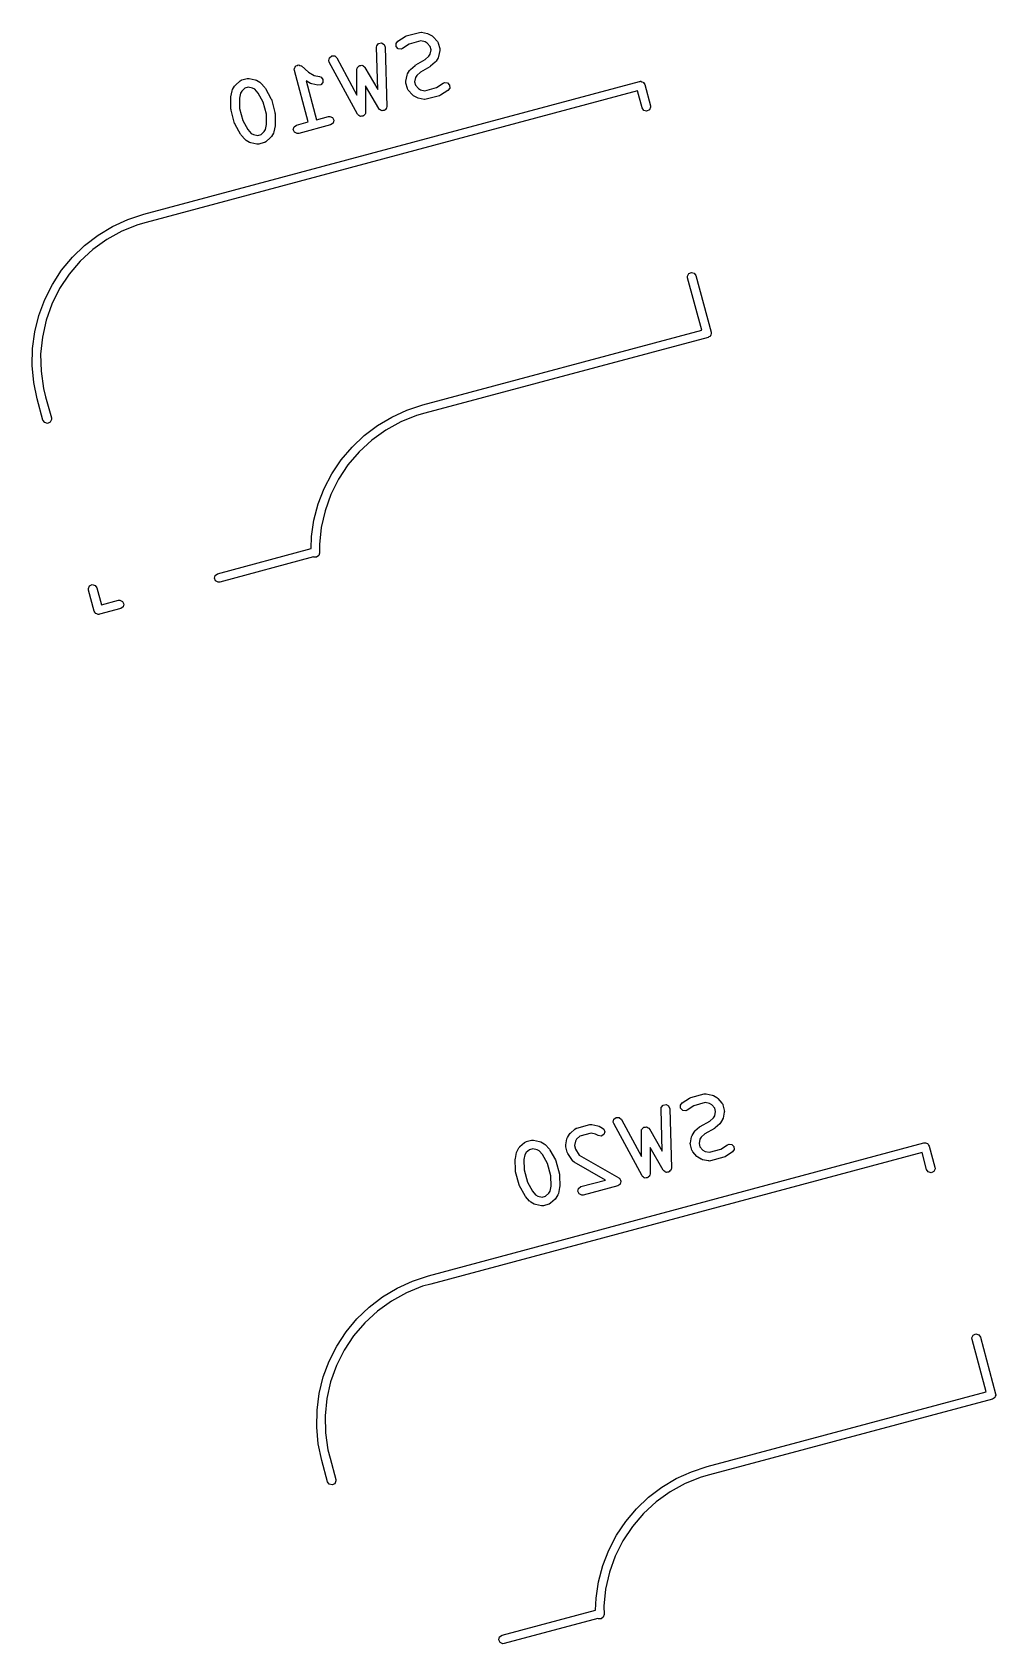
# Model space of a CAD drawing. Extents: x 46 to 264, y -122 to -26.
# Drawn here: x 242.16 to 258.86, y -61.35 to -33.42 of the extents above; entities that cross this region are included whole.
import ezdxf

# ---------------------------------------------------------------- set-up
doc = ezdxf.new("R2010")
doc.units = 0
doc.layers.add('BLACK', color=7, linetype='CONTINUOUS')

msp = doc.modelspace()

# ---------------------------------------------------------------- linework, layer by layer
at = {"layer": 'BLACK', "linetype": 'CONTINUOUS'}
for p, q in [((248.497, -33.5778), (248.623, -33.4949)), ((248.623, -33.4949), (248.644, -33.486)), ((248.644, -33.486), (248.645, -33.485)), ((248.645, -33.485), (248.875, -33.4234)), ((248.875, -33.4234), (248.901, -33.4211)), ((248.901, -33.4211), (248.905, -33.423)), ((248.905, -33.423), (248.909, -33.4224)), ((248.909, -33.4224), (249.014, -33.4437)), ((249.014, -33.4437), (249.034, -33.4519)), ((249.034, -33.4519), (249.036, -33.4522)), ((249.036, -33.4522), (249.094, -33.4859)), ((249.094, -33.4859), (249.112, -33.5003)), ((249.112, -33.5003), (249.113, -33.5011)), ((249.113, -33.5011), (249.184, -33.5808)), ((248.129, -33.6828), (248.133, -33.657)), ((248.15, -34.4132), (248.129, -33.6828)), ((248.133, -33.657), (248.165, -33.6168)), ((248.165, -33.6168), (248.215, -33.6065)), ((248.215, -33.6065), (248.26, -33.6309)), ((248.26, -33.6309), (248.279, -33.6786)), ((248.279, -33.6786), (248.308, -34.7062)), ((248.467, -33.619), (248.497, -33.5778)), ((248.47, -33.6703), (248.467, -33.619)), ((248.505, -33.7075), (248.47, -33.6703)), ((248.556, -33.7134), (248.505, -33.7075)), ((248.58, -33.703), (248.556, -33.7134)), ((248.695, -33.6268), (248.58, -33.703)), ((248.897, -33.5729), (248.695, -33.6268)), ((248.972, -33.5882), (248.897, -33.5729)), ((249.009, -33.6097), (248.972, -33.5882)), ((249.06, -33.667), (249.009, -33.6097)), ((249.075, -33.7248), (249.06, -33.667)), ((249.06, -33.7999), (249.075, -33.7248)), ((249.184, -33.5808), (249.197, -33.603)), ((249.197, -33.603), (249.197, -33.6074)), ((249.197, -33.6074), (249.2, -33.6111)), ((249.2, -33.6111), (249.225, -33.7031)), ((249.226, -33.7376), (249.204, -33.8419)), ((249.225, -33.7031), (249.227, -33.7291)), ((249.227, -33.7291), (249.225, -33.7331)), ((249.225, -33.7331), (249.226, -33.7376)), ((246.704, -34.0562), (246.706, -34.0523)), ((246.706, -34.0822), (246.704, -34.0562)), ((246.705, -34.0481), (246.716, -34.0295)), ((246.706, -34.0523), (246.705, -34.0481)), ((246.716, -34.0295), (246.725, -34.0097)), ((246.725, -34.0097), (246.729, -34.0079)), ((246.729, -34.0079), (246.732, -34.0042)), ((246.732, -34.0042), (246.752, -33.9973)), ((246.752, -33.9973), (246.772, -33.9881)), ((246.772, -33.9881), (246.776, -33.9892)), ((246.776, -33.9892), (246.78, -33.9878)), ((246.78, -33.9878), (246.8, -33.9957)), ((246.8, -33.9957), (246.821, -34.0013)), ((246.821, -34.0013), (246.824, -34.0049)), ((246.824, -34.0049), (246.828, -34.0064)), ((246.828, -34.0064), (246.951, -34.1149)), ((247.302, -33.9135), (247.313, -33.8632)), ((247.31, -33.9382), (247.302, -33.9135)), ((247.799, -34.8425), (247.31, -33.9382)), ((247.313, -33.8632), (247.353, -33.8314)), ((247.353, -33.8314), (247.404, -33.8328)), ((247.404, -33.8328), (247.442, -33.8669)), ((247.442, -33.8669), (247.79, -34.5097)), ((247.789, -34.0677), (247.794, -34.042)), ((247.79, -34.5097), (247.789, -34.0677)), ((247.794, -34.042), (247.798, -34.0368)), ((247.798, -34.0368), (247.799, -34.03)), ((247.799, -34.03), (247.814, -34.0176)), ((247.814, -34.0176), (247.827, -34.0027)), ((247.827, -34.0027), (247.833, -34.0015)), ((247.833, -34.0015), (247.839, -33.9971)), ((247.839, -33.9971), (247.858, -33.9971)), ((247.858, -33.9971), (247.877, -33.9937)), ((247.877, -33.9937), (247.883, -33.9972)), ((247.883, -33.9972), (247.89, -33.9972)), ((247.89, -33.9972), (247.905, -34.0096)), ((247.905, -34.0096), (247.922, -34.0193)), ((247.922, -34.0193), (247.924, -34.0258)), ((247.924, -34.0258), (247.929, -34.0302)), ((247.929, -34.0302), (248.15, -34.4132)), ((248.701, -34.0842), (248.716, -34.0671)), ((248.716, -34.0656), (248.796, -33.995)), ((248.716, -34.0671), (248.716, -34.0656)), ((248.796, -33.995), (248.807, -33.9882)), ((248.807, -33.9882), (248.809, -33.9855)), ((248.809, -33.9855), (248.974, -33.8942)), ((249.054, -34.0214), (248.889, -34.1127)), ((248.974, -33.8942), (249.038, -33.8371)), ((249.038, -33.8371), (249.06, -33.7999)), ((249.056, -34.0187), (249.054, -34.0214)), ((249.067, -34.0119), (249.056, -34.0187)), ((249.147, -33.9413), (249.067, -34.0119)), ((249.148, -33.9398), (249.147, -33.9413)), ((249.162, -33.9227), (249.148, -33.9398)), ((249.196, -33.8643), (249.162, -33.9227)), ((249.204, -33.8419), (249.196, -33.8627)), ((249.196, -33.8627), (249.196, -33.8643)), ((244.099, -36.5743), (252.686, -34.2734)), ((245.634, -34.4131), (245.668, -34.3547)), ((245.668, -34.3547), (245.682, -34.3376)), ((245.682, -34.3376), (245.683, -34.3361)), ((245.683, -34.3361), (245.763, -34.2655)), ((245.763, -34.2655), (245.785, -34.2518)), ((245.785, -34.2518), (245.789, -34.2517)), ((245.789, -34.2517), (245.793, -34.2491)), ((245.793, -34.2491), (245.885, -34.2245)), ((245.885, -34.2245), (245.911, -34.2222)), ((245.911, -34.2222), (245.915, -34.2241)), ((245.915, -34.2241), (245.92, -34.2235)), ((245.92, -34.2235), (246.024, -34.2448)), ((246.024, -34.2448), (246.045, -34.2531)), ((246.045, -34.2531), (246.046, -34.2533)), ((246.046, -34.2533), (246.105, -34.287)), ((246.105, -34.287), (246.122, -34.3014)), ((246.122, -34.3014), (246.123, -34.3022)), ((246.123, -34.3022), (246.194, -34.3819)), ((246.945, -34.9757), (246.706, -34.0822)), ((246.987, -34.3084), (246.91, -34.2643)), ((246.91, -34.2643), (247.09, -34.9368)), ((246.951, -34.1149), (247.051, -34.1724)), ((246.988, -34.3087), (246.987, -34.3084)), ((247.009, -34.3169), (246.988, -34.3087)), ((247.113, -34.3383), (247.009, -34.3169)), ((247.051, -34.1724), (247.143, -34.1913)), ((247.164, -34.3308), (247.113, -34.3383)), ((247.143, -34.1913), (247.168, -34.2009)), ((247.198, -34.2924), (247.164, -34.3308)), ((247.168, -34.2009), (247.2, -34.2411)), ((247.2, -34.2411), (247.198, -34.2924)), ((248.168, -34.7457), (247.94, -34.3488)), ((247.94, -34.3488), (247.94, -34.8068)), ((248.636, -34.2778), (248.638, -34.2738)), ((248.639, -34.3038), (248.636, -34.2778)), ((248.638, -34.2693), (248.659, -34.165)), ((248.638, -34.2738), (248.638, -34.2693)), ((248.663, -34.3958), (248.639, -34.3038)), ((248.659, -34.165), (248.667, -34.1442)), ((248.667, -34.1442), (248.668, -34.1426)), ((248.668, -34.1426), (248.701, -34.0842)), ((248.804, -34.207), (248.788, -34.2821)), ((248.788, -34.2821), (248.804, -34.3399)), ((248.825, -34.1698), (248.804, -34.207)), ((248.804, -34.3399), (248.855, -34.3972)), ((248.889, -34.1127), (248.825, -34.1698)), ((249.168, -34.3801), (249.283, -34.3039)), ((249.283, -34.3039), (249.307, -34.2935)), ((249.307, -34.2935), (249.358, -34.2994)), ((249.358, -34.2994), (249.394, -34.3366)), ((249.394, -34.3366), (249.397, -34.3878)), ((252.686, -34.2734), (252.696, -34.2726)), ((252.696, -34.2726), (252.699, -34.2712)), ((252.699, -34.2712), (252.702, -34.272)), ((252.702, -34.272), (252.712, -34.2712)), ((252.712, -34.2712), (252.729, -34.2794)), ((252.729, -34.2794), (252.748, -34.2844)), ((252.748, -34.2844), (252.752, -34.29)), ((252.752, -34.29), (252.758, -34.2928)), ((252.758, -34.2928), (252.766, -34.3105)), ((252.766, -34.3105), (252.778, -34.3265)), ((252.778, -34.3265), (252.876, -34.6945)), ((252.652, -34.4377), (244.137, -36.7192)), ((245.603, -34.5561), (245.605, -34.5434)), ((245.606, -34.7524), (245.603, -34.5561)), ((245.604, -34.5398), (245.626, -34.4355)), ((245.605, -34.5434), (245.604, -34.5398)), ((245.626, -34.4355), (245.634, -34.4147)), ((245.634, -34.4147), (245.634, -34.4131)), ((245.77, -34.4775), (245.753, -34.5618)), ((245.753, -34.5618), (245.756, -34.7407)), ((245.792, -34.4403), (245.77, -34.4775)), ((245.849, -34.3895), (245.792, -34.4403)), ((245.907, -34.374), (245.849, -34.3895)), ((245.982, -34.3893), (245.907, -34.374)), ((246.019, -34.4108), (245.982, -34.3893)), ((246.076, -34.4752), (246.019, -34.4108)), ((246.163, -34.6316), (246.076, -34.4752)), ((246.22, -34.8438), (246.163, -34.6316)), ((246.194, -34.3819), (246.201, -34.3929)), ((246.201, -34.3929), (246.203, -34.3952)), ((246.203, -34.3952), (246.299, -34.5669)), ((246.299, -34.5669), (246.304, -34.581)), ((246.304, -34.581), (246.306, -34.5839)), ((246.306, -34.5839), (246.367, -34.8139)), ((248.666, -34.3995), (248.663, -34.3958)), ((248.666, -34.4039), (248.666, -34.3995)), ((248.68, -34.4261), (248.666, -34.4039)), ((248.75, -34.5058), (248.68, -34.4261)), ((248.752, -34.5066), (248.75, -34.5058)), ((248.769, -34.521), (248.752, -34.5066)), ((248.827, -34.5547), (248.769, -34.521)), ((248.829, -34.5549), (248.827, -34.5547)), ((248.85, -34.5632), (248.829, -34.5549)), ((248.954, -34.5845), (248.85, -34.5632)), ((248.855, -34.3972), (248.892, -34.4187)), ((248.892, -34.4187), (248.967, -34.434)), ((248.959, -34.5839), (248.954, -34.5845)), ((248.963, -34.5858), (248.959, -34.5839)), ((248.989, -34.5835), (248.963, -34.5858)), ((248.967, -34.434), (249.168, -34.3801)), ((249.219, -34.5219), (248.989, -34.5835)), ((249.22, -34.5209), (249.219, -34.5219)), ((249.24, -34.512), (249.22, -34.5209)), ((249.366, -34.4291), (249.24, -34.512)), ((249.397, -34.3878), (249.366, -34.4291)), ((252.731, -34.7333), (252.652, -34.4377)), ((245.607, -34.7557), (245.606, -34.7524)), ((245.609, -34.7706), (245.607, -34.7557)), ((245.67, -35.0006), (245.609, -34.7706)), ((245.756, -34.7407), (245.813, -34.9528)), ((246.223, -35.0226), (246.22, -34.8438)), ((246.367, -34.8139), (246.368, -34.8288)), ((246.368, -34.8288), (246.37, -34.832)), ((246.37, -34.832), (246.373, -35.0283)), ((247.09, -34.9368), (247.294, -34.8823)), ((247.294, -34.8823), (247.32, -34.88)), ((247.32, -34.88), (247.366, -34.9017)), ((247.366, -34.9017), (247.388, -34.9482)), ((247.805, -34.8477), (247.799, -34.8425)), ((247.808, -34.8551), (247.805, -34.8477)), ((247.824, -34.8643), (247.808, -34.8551)), ((247.838, -34.8766), (247.824, -34.8643)), ((247.845, -34.8768), (247.838, -34.8766)), ((247.852, -34.8807), (247.845, -34.8768)), ((247.87, -34.8775), (247.852, -34.8807)), ((247.889, -34.878), (247.87, -34.8775)), ((247.895, -34.8731), (247.889, -34.878)), ((247.903, -34.8718), (247.895, -34.8731)), ((247.915, -34.8576), (247.903, -34.8718)), ((247.929, -34.8462), (247.915, -34.8576)), ((247.931, -34.8385), (247.929, -34.8462)), ((247.936, -34.8324), (247.931, -34.8385)), ((247.94, -34.8068), (247.936, -34.8324)), ((248.174, -34.7507), (248.168, -34.7457)), ((248.177, -34.7581), (248.174, -34.7507)), ((248.193, -34.7668), (248.177, -34.7581)), ((248.207, -34.7787), (248.193, -34.7668)), ((248.215, -34.7787), (248.207, -34.7787)), ((248.222, -34.7825), (248.215, -34.7787)), ((248.24, -34.7787), (248.222, -34.7825)), ((248.259, -34.7788), (248.24, -34.7787)), ((248.265, -34.7737), (248.259, -34.7788)), ((248.272, -34.7721), (248.265, -34.7737)), ((248.284, -34.7577), (248.272, -34.7721)), ((248.298, -34.7458), (248.284, -34.7577)), ((248.299, -34.7381), (248.298, -34.7458)), ((248.304, -34.7319), (248.299, -34.7381)), ((248.308, -34.7062), (248.304, -34.7319)), ((252.761, -34.7753), (252.731, -34.7333)), ((252.81, -34.7886), (252.761, -34.7753)), ((252.857, -34.7669), (252.81, -34.7886)), ((252.878, -34.7204), (252.857, -34.7669)), ((252.876, -34.6945), (252.878, -34.7204)), ((245.672, -35.0034), (245.67, -35.0006)), ((245.677, -35.0176), (245.672, -35.0034)), ((245.772, -35.1892), (245.677, -35.0176)), ((245.775, -35.1916), (245.772, -35.1892)), ((245.782, -35.2026), (245.775, -35.1916)), ((245.813, -34.9528), (245.9, -35.1092)), ((245.9, -35.1092), (245.957, -35.1736)), ((245.957, -35.1736), (245.994, -35.1951)), ((245.994, -35.1951), (246.069, -35.2105)), ((246.069, -35.2105), (246.127, -35.195)), ((246.127, -35.195), (246.184, -35.1442)), ((246.184, -35.1442), (246.206, -35.1069)), ((246.206, -35.1069), (246.223, -35.0226)), ((246.342, -35.1714), (246.308, -35.2297)), ((246.35, -35.1489), (246.342, -35.1698)), ((246.342, -35.1698), (246.342, -35.1714)), ((246.371, -35.0446), (246.35, -35.1489)), ((246.373, -35.0283), (246.371, -35.0411)), ((246.371, -35.0411), (246.371, -35.0446)), ((246.687, -35.1092), (246.7, -35.0596)), ((246.708, -35.1557), (246.687, -35.1092)), ((246.7, -35.0596), (246.742, -35.0302)), ((246.755, -35.1774), (246.708, -35.1557)), ((246.742, -35.0302), (246.945, -34.9757)), ((246.781, -35.1751), (246.755, -35.1774)), ((247.333, -35.0272), (246.781, -35.1751)), ((247.375, -34.9978), (247.333, -35.0272)), ((247.388, -34.9482), (247.375, -34.9978)), ((245.853, -35.2823), (245.782, -35.2026)), ((245.854, -35.283), (245.853, -35.2823)), ((245.871, -35.2974), (245.854, -35.283)), ((245.93, -35.3311), (245.871, -35.2974)), ((245.931, -35.3314), (245.93, -35.3311)), ((245.952, -35.3396), (245.931, -35.3314)), ((246.056, -35.361), (245.952, -35.3396)), ((246.061, -35.3603), (246.056, -35.361)), ((246.065, -35.3622), (246.061, -35.3603)), ((246.091, -35.36), (246.065, -35.3622)), ((246.183, -35.3353), (246.091, -35.36)), ((246.186, -35.3327), (246.183, -35.3353)), ((246.191, -35.3326), (246.186, -35.3327)), ((246.213, -35.319), (246.191, -35.3326)), ((246.293, -35.2483), (246.213, -35.319)), ((246.294, -35.2469), (246.293, -35.2483)), ((246.308, -35.2297), (246.294, -35.2469)), ((243.82, -36.666), (244.099, -36.5743)), ((244.099, -36.5743), (244.099, -36.5743)), ((243.302, -36.9396), (243.553, -36.7882)), ((243.717, -36.8691), (243.456, -37.013)), ((243.553, -36.7882), (243.82, -36.666)), ((243.993, -36.7578), (243.717, -36.8691)), ((244.137, -36.7192), (243.993, -36.7578)), ((244.137, -36.7192), (244.137, -36.7192)), ((242.858, -37.3216), (243.07, -37.1181)), ((243.07, -37.1181), (243.302, -36.9396)), ((243.456, -37.013), (243.214, -37.1873)), ((242.671, -37.5474), (242.858, -37.3216)), ((242.994, -37.3895), (242.801, -37.6167)), ((243.214, -37.1873), (242.994, -37.3895)), ((242.511, -37.7927), (242.671, -37.5474)), ((242.801, -37.6167), (242.637, -37.8655)), ((253.518, -37.6515), (253.54, -37.605)), ((253.52, -37.6774), (253.518, -37.6515)), ((253.764, -38.5864), (253.52, -37.6774)), ((253.54, -37.605), (253.586, -37.5833)), ((253.586, -37.5833), (253.636, -37.5966)), ((253.636, -37.5966), (253.665, -37.6386)), ((253.665, -37.6386), (253.928, -38.62)), ((242.379, -38.0545), (242.511, -37.7927)), ((242.637, -37.8655), (242.504, -38.1322)), ((242.277, -38.3294), (242.379, -38.0545)), ((242.504, -38.1322), (242.403, -38.4132)), ((242.206, -38.6141), (242.277, -38.3294)), ((242.403, -38.4132), (242.338, -38.7041)), ((242.168, -38.9048), (242.206, -38.6141)), ((242.338, -38.7041), (242.308, -39.0008)), ((248.929, -39.8818), (253.764, -38.5864)), ((253.875, -38.7119), (248.968, -40.0267)), ((253.891, -38.7007), (253.875, -38.7119)), ((253.909, -38.6924), (253.891, -38.7007)), ((253.911, -38.6863), (253.909, -38.6924)), ((253.917, -38.6824), (253.911, -38.6863)), ((253.922, -38.6636), (253.917, -38.6824)), ((253.93, -38.6459), (253.922, -38.6636)), ((253.928, -38.62), (253.929, -38.6299)), ((253.929, -38.6299), (253.93, -38.6329)), ((253.93, -38.6329), (253.929, -38.6361)), ((253.929, -38.6361), (253.93, -38.6459)), ((242.162, -39.198), (242.168, -38.9048)), ((242.308, -39.0008), (242.314, -39.2989)), ((242.19, -39.49), (242.162, -39.198)), ((242.314, -39.2989), (242.356, -39.5942)), ((242.25, -39.777), (242.19, -39.49)), ((242.356, -39.5942), (242.394, -39.7382)), ((242.348, -40.1451), (242.25, -39.777)), ((242.25, -39.777), (242.25, -39.777)), ((242.394, -39.7382), (242.394, -39.7382)), ((242.394, -39.7382), (242.394, -39.7382)), ((242.394, -39.7382), (242.394, -39.7382)), ((242.394, -39.7382), (242.493, -40.1062)), ((248.655, -39.9718), (248.929, -39.8819)), ((248.929, -39.8819), (248.929, -39.8818)), ((248.929, -39.8818), (248.929, -39.8818)), ((248.929, -39.8818), (248.929, -39.8818)), ((242.378, -40.1871), (242.348, -40.1451)), ((242.427, -40.2004), (242.378, -40.1871)), ((242.474, -40.1787), (242.427, -40.2004)), ((242.495, -40.1322), (242.474, -40.1787)), ((242.493, -40.1062), (242.495, -40.1322)), ((248.144, -40.2395), (248.392, -40.0916)), ((248.548, -40.1762), (248.288, -40.3195)), ((248.392, -40.0916), (248.655, -39.9718)), ((248.824, -40.0652), (248.548, -40.1762)), ((248.968, -40.0267), (248.824, -40.0652)), ((248.968, -40.0267), (248.968, -40.0267)), ((248.968, -40.0267), (248.968, -40.0267)), ((247.704, -40.6127), (247.914, -40.4139)), ((248.046, -40.4932), (247.827, -40.6946)), ((247.914, -40.4139), (248.144, -40.2395)), ((248.288, -40.3195), (248.046, -40.4932)), ((247.518, -40.8333), (247.704, -40.6127)), ((247.827, -40.6946), (247.634, -40.9209)), ((247.357, -41.0731), (247.518, -40.8333)), ((247.634, -40.9209), (247.47, -41.1687)), ((247.119, -41.5984), (247.224, -41.3292)), ((247.224, -41.3292), (247.357, -41.0731)), ((247.47, -41.1687), (247.336, -41.4346)), ((247.045, -41.8775), (247.119, -41.5984)), ((247.336, -41.4346), (247.236, -41.7145)), ((247.003, -42.1631), (247.045, -41.8775)), ((247.236, -41.7145), (247.17, -42.0046)), ((246.994, -42.3724), (247.003, -42.1631)), ((247.17, -42.0046), (247.139, -42.3004)), ((245.374, -42.8066), (246.994, -42.3724)), ((247.141, -42.4491), (247.128, -42.4934)), ((247.139, -42.3004), (247.141, -42.4491)), ((247.141, -42.4491), (247.141, -42.4491)), ((247.036, -42.5164), (245.413, -42.9515)), ((247.044, -42.5221), (247.036, -42.5164)), ((247.091, -42.5213), (247.044, -42.5221)), ((247.128, -42.4934), (247.091, -42.5213)), ((243.135, -43.0632), (243.156, -43.0168)), ((243.156, -43.0168), (243.203, -42.9951)), ((243.203, -42.9951), (243.252, -43.0083)), ((243.252, -43.0083), (243.282, -43.0504)), ((245.319, -42.8855), (245.332, -42.836)), ((245.34, -42.932), (245.319, -42.8855)), ((245.332, -42.836), (245.374, -42.8066)), ((245.387, -42.9537), (245.34, -42.932)), ((245.413, -42.9515), (245.387, -42.9537)), ((243.137, -43.0892), (243.135, -43.0632)), ((243.236, -43.4572), (243.137, -43.0892)), ((243.282, -43.0504), (243.361, -43.3459)), ((243.361, -43.3459), (243.657, -43.2667)), ((243.657, -43.2667), (243.683, -43.2645)), ((243.683, -43.2645), (243.729, -43.2862)), ((243.729, -43.2862), (243.751, -43.3327)), ((243.247, -43.4732), (243.236, -43.4572)), ((243.255, -43.4908), (243.247, -43.4732)), ((243.261, -43.4937), (243.255, -43.4908)), ((243.265, -43.4992), (243.261, -43.4937)), ((243.284, -43.5043), (243.265, -43.4992)), ((243.302, -43.5125), (243.284, -43.5043)), ((243.311, -43.5117), (243.302, -43.5125)), ((243.315, -43.5125), (243.311, -43.5117)), ((243.318, -43.5111), (243.315, -43.5125)), ((243.327, -43.5102), (243.318, -43.5111)), ((243.695, -43.4116), (243.327, -43.5102)), ((243.738, -43.3822), (243.695, -43.4116)), ((243.751, -43.3327), (243.738, -43.3822)), ((253.428, -51.9787), (253.553, -51.8958)), ((253.553, -51.8958), (253.574, -51.8868)), ((253.574, -51.8868), (253.575, -51.8859)), ((253.575, -51.8859), (253.805, -51.8243)), ((253.805, -51.8243), (253.831, -51.822)), ((253.831, -51.822), (253.835, -51.8239)), ((253.835, -51.8239), (253.84, -51.8232)), ((253.84, -51.8232), (253.944, -51.8446)), ((253.944, -51.8446), (253.965, -51.8528)), ((253.965, -51.8528), (253.967, -51.8531)), ((253.967, -51.8531), (254.025, -51.8868)), ((254.025, -51.8868), (254.042, -51.9012)), ((254.042, -51.9012), (254.044, -51.902)), ((254.044, -51.902), (254.114, -51.9816)), ((252.243, -52.2641), (252.283, -52.2323)), ((252.283, -52.2323), (252.335, -52.2337)), ((252.335, -52.2337), (252.373, -52.2678)), ((253.06, -52.0837), (253.064, -52.0579)), ((253.08, -52.8141), (253.06, -52.0837)), ((253.064, -52.0579), (253.096, -52.0177)), ((253.096, -52.0177), (253.146, -52.0074)), ((253.146, -52.0074), (253.191, -52.0318)), ((253.191, -52.0318), (253.21, -52.0795)), ((253.21, -52.0795), (253.239, -53.107)), ((253.397, -52.0199), (253.428, -51.9787)), ((253.4, -52.0711), (253.397, -52.0199)), ((253.436, -52.1084), (253.4, -52.0711)), ((253.487, -52.1143), (253.436, -52.1084)), ((253.51, -52.1039), (253.487, -52.1143)), ((253.626, -52.0276), (253.51, -52.1039)), ((253.827, -51.9737), (253.626, -52.0276)), ((253.902, -51.9891), (253.827, -51.9737)), ((253.939, -52.0106), (253.902, -51.9891)), ((253.99, -52.0679), (253.939, -52.0106)), ((253.969, -52.238), (253.99, -52.2008)), ((254.006, -52.1257), (253.99, -52.0679)), ((253.99, -52.2008), (254.006, -52.1257)), ((254.114, -51.9816), (254.128, -52.0038)), ((254.128, -52.0038), (254.128, -52.0083)), ((254.128, -52.0083), (254.131, -52.012)), ((254.131, -52.012), (254.155, -52.104)), ((254.156, -52.1384), (254.135, -52.2428)), ((254.155, -52.104), (254.157, -52.1299)), ((254.157, -52.1299), (254.156, -52.134)), ((254.156, -52.134), (254.156, -52.1384)), ((251.472, -52.5215), (251.487, -52.5043)), ((251.487, -52.5043), (251.488, -52.5028)), ((251.488, -52.5028), (251.567, -52.4322)), ((251.567, -52.4322), (251.589, -52.4186)), ((251.589, -52.4186), (251.594, -52.4184)), ((251.594, -52.4184), (251.598, -52.4159)), ((251.598, -52.4159), (251.828, -52.3542)), ((251.849, -52.5037), (251.653, -52.5562)), ((251.828, -52.3542), (251.853, -52.352)), ((251.924, -52.5191), (251.849, -52.5037)), ((251.853, -52.352), (251.858, -52.3539)), ((251.858, -52.3539), (251.862, -52.3532)), ((251.862, -52.3532), (251.966, -52.3746)), ((251.966, -52.3746), (251.987, -52.3828)), ((251.987, -52.3828), (251.989, -52.3831)), ((251.989, -52.3831), (252.047, -52.4168)), ((252.047, -52.4168), (252.067, -52.4335)), ((252.067, -52.4335), (252.085, -52.4817)), ((252.085, -52.4817), (252.067, -52.5299)), ((252.233, -52.3144), (252.243, -52.2641)), ((252.241, -52.3391), (252.233, -52.3144)), ((252.73, -53.2434), (252.241, -52.3391)), ((252.373, -52.2678), (252.72, -52.9106)), ((252.72, -52.4686), (252.724, -52.4429)), ((252.72, -52.9106), (252.72, -52.4686)), ((252.724, -52.4429), (252.729, -52.4377)), ((252.729, -52.4377), (252.73, -52.4309)), ((252.73, -52.4309), (252.745, -52.4185)), ((252.745, -52.4185), (252.757, -52.4036)), ((252.757, -52.4036), (252.764, -52.4024)), ((252.764, -52.4024), (252.769, -52.398)), ((252.769, -52.398), (252.789, -52.398)), ((252.789, -52.398), (252.808, -52.3946)), ((252.808, -52.3946), (252.814, -52.398)), ((252.814, -52.398), (252.821, -52.398)), ((252.821, -52.398), (252.835, -52.4105)), ((252.835, -52.4105), (252.852, -52.4202)), ((252.852, -52.4202), (252.855, -52.4267)), ((252.855, -52.4267), (252.86, -52.4311)), ((252.86, -52.4311), (253.08, -52.8141)), ((253.598, -52.5434), (253.632, -52.4851)), ((253.632, -52.4851), (253.646, -52.4679)), ((253.646, -52.4679), (253.647, -52.4665)), ((253.647, -52.4665), (253.727, -52.3959)), ((253.727, -52.3959), (253.738, -52.3891)), ((253.738, -52.3891), (253.74, -52.3864)), ((253.74, -52.3864), (253.904, -52.2951)), ((253.82, -52.5136), (253.756, -52.5707)), ((253.984, -52.4223), (253.82, -52.5136)), ((253.904, -52.2951), (253.969, -52.238)), ((253.987, -52.4196), (253.984, -52.4223)), ((253.998, -52.4128), (253.987, -52.4196)), ((254.077, -52.3422), (253.998, -52.4128)), ((254.078, -52.3407), (254.077, -52.3422)), ((254.093, -52.3235), (254.078, -52.3407)), ((254.126, -52.2652), (254.093, -52.3235)), ((254.127, -52.2636), (254.126, -52.2652)), ((254.135, -52.2428), (254.127, -52.2636)), ((249.029, -54.9752), (257.616, -52.6743)), ((250.565, -52.8139), (250.598, -52.7556)), ((250.598, -52.7556), (250.613, -52.7384)), ((250.613, -52.7384), (250.614, -52.737)), ((250.614, -52.737), (250.693, -52.6664)), ((250.693, -52.6664), (250.715, -52.6527)), ((250.715, -52.6527), (250.72, -52.6526)), ((250.72, -52.6526), (250.724, -52.65)), ((250.78, -52.7903), (250.722, -52.8412)), ((250.724, -52.65), (250.816, -52.6254)), ((250.837, -52.7749), (250.78, -52.7903)), ((250.816, -52.6254), (250.842, -52.6231)), ((250.912, -52.7902), (250.837, -52.7749)), ((250.842, -52.6231), (250.846, -52.625)), ((250.846, -52.625), (250.85, -52.6244)), ((250.85, -52.6244), (250.954, -52.6457)), ((250.95, -52.8117), (250.912, -52.7902)), ((250.954, -52.6457), (250.975, -52.6539)), ((250.975, -52.6539), (250.977, -52.6542)), ((250.977, -52.6542), (251.035, -52.6879)), ((251.035, -52.6879), (251.052, -52.7023)), ((251.052, -52.7023), (251.054, -52.7031)), ((251.054, -52.7031), (251.124, -52.7828)), ((251.124, -52.7828), (251.131, -52.7938)), ((251.131, -52.7938), (251.134, -52.7961)), ((251.408, -52.7151), (251.409, -52.711)), ((251.41, -52.741), (251.408, -52.7151)), ((251.409, -52.7066), (251.43, -52.6022)), ((251.409, -52.711), (251.409, -52.7066)), ((251.434, -52.833), (251.41, -52.741)), ((251.43, -52.6022), (251.438, -52.5814)), ((251.438, -52.5814), (251.439, -52.5798)), ((251.439, -52.5798), (251.472, -52.5215)), ((251.575, -52.6442), (251.559, -52.7193)), ((251.559, -52.7193), (251.576, -52.7824)), ((251.596, -52.607), (251.575, -52.6442)), ((251.576, -52.7824), (251.643, -52.8832)), ((251.653, -52.5562), (251.596, -52.607)), ((251.972, -52.5467), (251.924, -52.5191)), ((252.023, -52.5556), (251.972, -52.5467)), ((252.067, -52.5299), (252.023, -52.5556)), ((253.099, -53.1466), (252.87, -52.7497)), ((252.87, -52.7497), (252.871, -53.2077)), ((253.567, -52.6787), (253.569, -52.6747)), ((253.569, -52.7047), (253.567, -52.6787)), ((253.568, -52.6702), (253.59, -52.5659)), ((253.569, -52.6747), (253.568, -52.6702)), ((253.594, -52.7967), (253.569, -52.7047)), ((253.59, -52.5659), (253.598, -52.5451)), ((253.598, -52.5451), (253.598, -52.5434)), ((253.734, -52.6079), (253.719, -52.683)), ((253.719, -52.683), (253.734, -52.7407)), ((253.756, -52.5707), (253.734, -52.6079)), ((253.734, -52.7407), (253.785, -52.7981)), ((253.897, -52.8349), (254.098, -52.781)), ((254.098, -52.781), (254.214, -52.7048)), ((254.214, -52.7048), (254.238, -52.6944)), ((254.238, -52.6944), (254.289, -52.7003)), ((254.289, -52.7003), (254.324, -52.7375)), ((254.327, -52.7887), (254.297, -52.8299)), ((254.324, -52.7375), (254.327, -52.7887)), ((257.616, -52.6743), (257.626, -52.6734)), ((257.626, -52.6734), (257.629, -52.672)), ((257.629, -52.672), (257.632, -52.6729)), ((257.632, -52.6729), (257.642, -52.672)), ((257.642, -52.672), (257.66, -52.6803)), ((257.66, -52.6803), (257.679, -52.6853)), ((257.679, -52.6853), (257.682, -52.6909)), ((257.682, -52.6909), (257.689, -52.6937)), ((257.689, -52.6937), (257.697, -52.7114)), ((257.697, -52.7114), (257.708, -52.7273)), ((257.708, -52.7273), (257.807, -53.0954)), ((257.583, -52.8386), (249.068, -55.1201)), ((250.533, -52.957), (250.535, -52.9442)), ((250.537, -53.1533), (250.533, -52.957)), ((250.535, -52.9407), (250.556, -52.8364)), ((250.535, -52.9442), (250.535, -52.9407)), ((250.556, -52.8364), (250.564, -52.8156)), ((250.564, -52.8156), (250.565, -52.8139)), ((250.701, -52.8784), (250.683, -52.9627)), ((250.683, -52.9627), (250.686, -53.1416)), ((250.722, -52.8412), (250.701, -52.8784)), ((251.007, -52.8761), (250.95, -52.8117)), ((251.094, -53.0325), (251.007, -52.8761)), ((251.15, -53.2447), (251.094, -53.0325)), ((251.134, -52.7961), (251.229, -52.9678)), ((251.229, -52.9678), (251.234, -52.9819)), ((251.234, -52.9819), (251.236, -52.9848)), ((251.236, -52.9848), (251.298, -53.2147)), ((251.435, -52.8343), (251.434, -52.833)), ((251.444, -52.8549), (251.435, -52.8343)), ((251.527, -52.9806), (251.444, -52.8549)), ((251.531, -52.9832), (251.527, -52.9806)), ((251.532, -52.9875), (251.531, -52.9832)), ((251.552, -53.0042), (251.532, -52.9875)), ((252.095, -53.3177), (251.552, -53.0042)), ((251.643, -52.8832), (252.327, -53.2784)), ((253.596, -52.8003), (253.594, -52.7967)), ((253.597, -52.8048), (253.596, -52.8003)), ((253.61, -52.827), (253.597, -52.8048)), ((253.681, -52.9067), (253.61, -52.827)), ((253.682, -52.9075), (253.681, -52.9067)), ((253.699, -52.9219), (253.682, -52.9075)), ((253.758, -52.9556), (253.699, -52.9219)), ((253.759, -52.9558), (253.758, -52.9556)), ((253.78, -52.9641), (253.759, -52.9558)), ((253.885, -52.9854), (253.78, -52.9641)), ((253.785, -52.7981), (253.822, -52.8196)), ((253.822, -52.8196), (253.897, -52.8349)), ((253.889, -52.9848), (253.885, -52.9854)), ((253.893, -52.9867), (253.889, -52.9848)), ((253.919, -52.9844), (253.893, -52.9867)), ((254.149, -52.9228), (253.919, -52.9844)), ((254.15, -52.9218), (254.149, -52.9228)), ((254.171, -52.9129), (254.15, -52.9218)), ((254.297, -52.8299), (254.171, -52.9129)), ((257.662, -53.1342), (257.583, -52.8386)), ((250.538, -53.1566), (250.537, -53.1533)), ((250.539, -53.1715), (250.538, -53.1566)), ((250.601, -53.4015), (250.539, -53.1715)), ((250.686, -53.1416), (250.743, -53.3537)), ((251.153, -53.4235), (251.15, -53.2447)), ((251.298, -53.2147), (251.299, -53.2297)), ((251.299, -53.2297), (251.3, -53.2329)), ((251.3, -53.2329), (251.304, -53.4292)), ((251.672, -53.4311), (252.095, -53.3177)), ((252.327, -53.2784), (252.34, -53.2889)), ((252.34, -53.2889), (252.343, -53.2903)), ((252.343, -53.2903), (252.344, -53.2921)), ((252.344, -53.2921), (252.347, -53.2951)), ((252.347, -53.2951), (252.355, -53.3163)), ((252.355, -53.3163), (252.364, -53.3368)), ((252.365, -53.3433), (252.357, -53.3645)), ((252.364, -53.3368), (252.364, -53.3401)), ((252.364, -53.3401), (252.365, -53.3433)), ((252.736, -53.2486), (252.73, -53.2434)), ((252.738, -53.256), (252.736, -53.2486)), ((252.754, -53.2652), (252.738, -53.256)), ((252.768, -53.2775), (252.754, -53.2652)), ((252.776, -53.2777), (252.768, -53.2775)), ((252.783, -53.2816), (252.776, -53.2777)), ((252.801, -53.2784), (252.783, -53.2816)), ((252.819, -53.2789), (252.801, -53.2784)), ((252.826, -53.274), (252.819, -53.2789)), ((252.833, -53.2726), (252.826, -53.274)), ((252.845, -53.2585), (252.833, -53.2726)), ((252.86, -53.247), (252.845, -53.2585)), ((252.861, -53.2393), (252.86, -53.247)), ((252.866, -53.2333), (252.861, -53.2393)), ((252.871, -53.2077), (252.866, -53.2333)), ((253.105, -53.1516), (253.099, -53.1466)), ((253.108, -53.1589), (253.105, -53.1516)), ((253.124, -53.1677), (253.108, -53.1589)), ((253.138, -53.1796), (253.124, -53.1677)), ((253.146, -53.1796), (253.138, -53.1796)), ((253.153, -53.1833), (253.146, -53.1796)), ((253.171, -53.1796), (253.153, -53.1833)), ((253.189, -53.1796), (253.171, -53.1796)), ((253.195, -53.1746), (253.189, -53.1796)), ((253.203, -53.173), (253.195, -53.1746)), ((253.214, -53.1586), (253.203, -53.173)), ((253.229, -53.1467), (253.214, -53.1586)), ((253.23, -53.139), (253.229, -53.1467)), ((253.235, -53.1328), (253.23, -53.139)), ((253.239, -53.107), (253.235, -53.1328)), ((257.691, -53.1762), (257.662, -53.1342)), ((257.741, -53.1895), (257.691, -53.1762)), ((257.787, -53.1678), (257.741, -53.1895)), ((257.809, -53.1213), (257.787, -53.1678)), ((257.807, -53.0954), (257.809, -53.1213)), ((250.603, -53.4043), (250.601, -53.4015)), ((250.608, -53.4185), (250.603, -53.4043)), ((250.703, -53.5901), (250.608, -53.4185)), ((250.706, -53.5924), (250.703, -53.5901)), ((250.712, -53.6035), (250.706, -53.5924)), ((250.783, -53.6831), (250.712, -53.6035)), ((250.743, -53.3537), (250.83, -53.5101)), ((250.83, -53.5101), (250.887, -53.5745)), ((250.887, -53.5745), (250.924, -53.596)), ((250.924, -53.596), (251, -53.6114)), ((251, -53.6114), (251.057, -53.5959)), ((251.057, -53.5959), (251.115, -53.5451)), ((251.115, -53.5451), (251.136, -53.5078)), ((251.136, -53.5078), (251.153, -53.4235)), ((251.238, -53.6306), (251.224, -53.6478)), ((251.272, -53.5723), (251.238, -53.6306)), ((251.281, -53.5498), (251.272, -53.5707)), ((251.272, -53.5707), (251.272, -53.5723)), ((251.302, -53.4455), (251.281, -53.5498)), ((251.304, -53.4292), (251.301, -53.442)), ((251.301, -53.442), (251.302, -53.4455)), ((251.617, -53.5101), (251.63, -53.4605)), ((251.639, -53.5566), (251.617, -53.5101)), ((251.63, -53.4605), (251.672, -53.4311)), ((251.685, -53.5782), (251.639, -53.5566)), ((251.711, -53.576), (251.685, -53.5782)), ((252.309, -53.4158), (251.711, -53.576)), ((252.328, -53.4028), (252.309, -53.4158)), ((252.347, -53.3915), (252.328, -53.4028)), ((252.348, -53.3883), (252.347, -53.3915)), ((252.351, -53.3863), (252.348, -53.3883)), ((252.357, -53.3645), (252.351, -53.3863)), ((250.785, -53.6839), (250.783, -53.6831)), ((250.802, -53.6983), (250.785, -53.6839)), ((250.86, -53.732), (250.802, -53.6983)), ((250.862, -53.7323), (250.86, -53.732)), ((250.882, -53.7405), (250.862, -53.7323)), ((250.987, -53.7619), (250.882, -53.7405)), ((250.991, -53.7612), (250.987, -53.7619)), ((250.995, -53.7631), (250.991, -53.7612)), ((251.021, -53.7608), (250.995, -53.7631)), ((251.113, -53.7362), (251.021, -53.7608)), ((251.117, -53.7336), (251.113, -53.7362)), ((251.121, -53.7335), (251.117, -53.7336)), ((251.144, -53.7199), (251.121, -53.7335)), ((251.223, -53.6492), (251.144, -53.7199)), ((251.224, -53.6478), (251.223, -53.6492)), ((248.751, -55.0669), (249.029, -54.9752)), ((249.029, -54.9752), (249.029, -54.9752)), ((248.233, -55.3405), (248.484, -55.1891)), ((248.647, -55.27), (248.386, -55.4139)), ((248.484, -55.1891), (248.751, -55.0669)), ((248.924, -55.1587), (248.647, -55.27)), ((249.068, -55.1201), (248.924, -55.1587)), ((249.068, -55.1201), (249.068, -55.1201)), ((247.789, -55.7225), (248, -55.519)), ((248, -55.519), (248.233, -55.3405)), ((248.386, -55.4139), (248.144, -55.5882)), ((247.602, -55.9483), (247.789, -55.7225)), ((247.925, -55.7904), (247.732, -56.0176)), ((248.144, -55.5882), (247.925, -55.7904)), ((247.441, -56.1936), (247.602, -55.9483)), ((247.732, -56.0176), (247.567, -56.2664)), ((258.448, -56.0524), (258.47, -56.0059)), ((258.451, -56.0783), (258.448, -56.0524)), ((258.694, -56.9873), (258.451, -56.0783)), ((258.47, -56.0059), (258.517, -55.9842)), ((258.517, -55.9842), (258.566, -55.9975)), ((258.566, -55.9975), (258.596, -56.0395)), ((258.596, -56.0395), (258.858, -57.0209)), ((247.309, -56.4554), (247.441, -56.1936)), ((247.567, -56.2664), (247.434, -56.5331)), ((247.207, -56.7303), (247.309, -56.4554)), ((247.434, -56.5331), (247.334, -56.814)), ((247.136, -57.0149), (247.207, -56.7303)), ((247.334, -56.814), (247.268, -57.105)), ((247.098, -57.3057), (247.136, -57.0149)), ((247.268, -57.105), (247.238, -57.4017)), ((253.86, -58.2827), (258.694, -56.9873)), ((258.805, -57.1127), (253.899, -58.4275)), ((258.821, -57.1016), (258.805, -57.1127)), ((258.839, -57.0933), (258.821, -57.1016)), ((258.842, -57.0872), (258.839, -57.0933)), ((258.847, -57.0833), (258.842, -57.0872)), ((258.853, -57.0645), (258.847, -57.0833)), ((258.861, -57.0468), (258.853, -57.0645)), ((258.858, -57.0209), (258.859, -57.0307)), ((258.859, -57.0307), (258.861, -57.0338)), ((258.861, -57.0338), (258.86, -57.037)), ((258.86, -57.037), (258.861, -57.0468)), ((247.093, -57.5989), (247.098, -57.3057)), ((247.238, -57.4017), (247.244, -57.6998)), ((247.12, -57.8909), (247.093, -57.5989)), ((247.244, -57.6998), (247.286, -57.9951)), ((247.18, -58.1779), (247.12, -57.8909)), ((247.286, -57.9951), (247.325, -58.1391)), ((247.279, -58.5459), (247.18, -58.1779)), ((247.325, -58.1391), (247.325, -58.1391)), ((247.325, -58.1391), (247.325, -58.1391)), ((247.325, -58.1391), (247.325, -58.1391)), ((247.325, -58.1391), (247.424, -58.5071)), ((253.323, -58.4925), (253.585, -58.3727)), ((253.585, -58.3727), (253.86, -58.2828)), ((253.86, -58.2828), (253.86, -58.2827)), ((253.86, -58.2827), (253.86, -58.2827)), ((253.86, -58.2827), (253.86, -58.2827)), ((247.308, -58.588), (247.279, -58.5459)), ((247.358, -58.6012), (247.308, -58.588)), ((247.404, -58.5796), (247.358, -58.6012)), ((247.426, -58.5331), (247.404, -58.5796)), ((247.424, -58.5071), (247.426, -58.5331)), ((252.844, -58.8148), (253.075, -58.6404)), ((253.075, -58.6404), (253.323, -58.4925)), ((253.479, -58.5771), (253.218, -58.7204)), ((253.755, -58.4661), (253.479, -58.5771)), ((253.899, -58.4276), (253.755, -58.4661)), ((253.899, -58.4275), (253.899, -58.4275)), ((253.899, -58.4275), (253.899, -58.4276)), ((252.635, -59.0136), (252.844, -58.8148)), ((252.977, -58.8941), (252.758, -59.0955)), ((253.218, -58.7204), (252.977, -58.8941)), ((252.449, -59.2342), (252.635, -59.0136)), ((252.758, -59.0955), (252.565, -59.3218)), ((252.154, -59.7301), (252.288, -59.474)), ((252.288, -59.474), (252.449, -59.2342)), ((252.565, -59.3218), (252.4, -59.5696)), ((252.05, -59.9993), (252.154, -59.7301)), ((252.4, -59.5696), (252.267, -59.8355)), ((251.976, -60.2784), (252.05, -59.9993)), ((252.267, -59.8355), (252.166, -60.1154)), ((251.933, -60.564), (251.976, -60.2784)), ((252.166, -60.1154), (252.1, -60.4054)), ((251.925, -60.7733), (251.933, -60.564)), ((252.1, -60.4054), (252.069, -60.7013)), ((250.305, -61.2075), (251.925, -60.7733)), ((252.058, -60.8943), (252.021, -60.9222)), ((252.072, -60.85), (252.058, -60.8943)), ((252.069, -60.7013), (252.072, -60.85)), ((252.072, -60.85), (252.072, -60.85)), ((251.967, -60.9173), (250.343, -61.3523)), ((251.975, -60.923), (251.967, -60.9173)), ((252.021, -60.9222), (251.975, -60.923)), ((250.249, -61.2864), (250.263, -61.2369)), ((250.271, -61.3329), (250.249, -61.2864)), ((250.263, -61.2369), (250.305, -61.2075)), ((250.317, -61.3546), (250.271, -61.3329)), ((250.343, -61.3523), (250.317, -61.3546))]:
    msp.add_line(p, q, dxfattribs=at)

doc.saveas('drawing.dxf')
